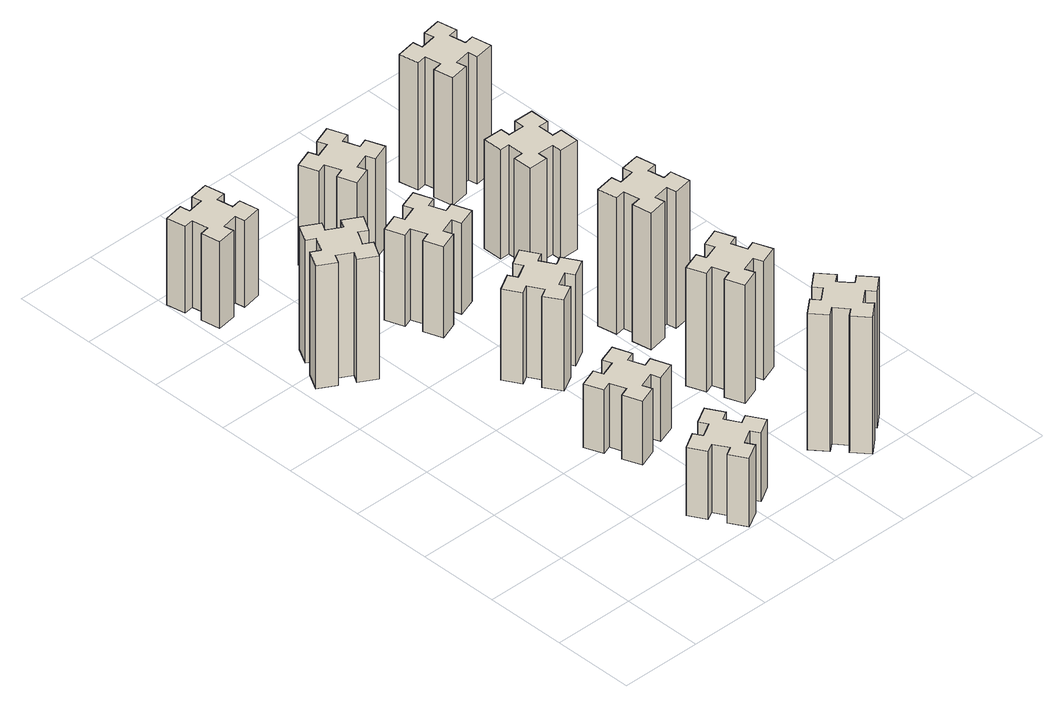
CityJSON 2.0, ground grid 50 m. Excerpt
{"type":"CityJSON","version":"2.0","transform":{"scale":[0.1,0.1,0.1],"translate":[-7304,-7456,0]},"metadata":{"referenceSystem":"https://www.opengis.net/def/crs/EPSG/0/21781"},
"CityObjects":{
"building1":{"type":"Building","attributes":{"class":"1000","function":"1000","usage":"1000","yearOfConstruction":2016,"roofType":"1000","measuredHeight":45,"storeysAboveGround":30,"storeysBelowGround":0},"geometry":[{"type":"Solid","lod":"1","boundaries":[[[[0,1,2,3,4,5,6,7,8,9,10,11,12,13,14,15,16,17,18,19]],[[17,16,20,21]],[[16,15,22,20]],[[15,14,23,22]],[[14,13,24,23]],[[13,12,25,24]],[[12,11,26,25]],[[11,10,27,26]],[[10,9,28,27]],[[9,8,29,28]],[[8,7,30,29]],[[7,6,31,30]],[[6,5,32,31]],[[5,4,33,32]],[[4,3,34,33]],[[3,2,35,34]],[[2,1,36,35]],[[1,0,37,36]],[[0,19,38,37]],[[19,18,39,38]],[[18,17,21,39]],[[24,25,26,27,28,29,30,31,32,33,34,35,36,37,38,39,21,20,22,23]]]]}]},
"building2":{"type":"Building","attributes":{"class":"1000","function":"1000","usage":"1000","yearOfConstruction":2016,"roofType":"1000","measuredHeight":81,"storeysAboveGround":30,"storeysBelowGround":0},"geometry":[{"type":"Solid","lod":"1","boundaries":[[[[40,41,42,43,44,45,46,47,48,49,50,51,52,53,54,55,56,57,58,59]],[[57,56,60,61]],[[56,55,62,60]],[[55,54,63,62]],[[54,53,64,63]],[[53,52,65,64]],[[52,51,66,65]],[[51,50,67,66]],[[50,49,68,67]],[[49,48,69,68]],[[48,47,70,69]],[[47,46,71,70]],[[46,45,72,71]],[[45,44,73,72]],[[44,43,74,73]],[[43,42,75,74]],[[42,41,76,75]],[[41,40,77,76]],[[40,59,78,77]],[[59,58,79,78]],[[58,57,61,79]],[[64,65,66,67,68,69,70,71,72,73,74,75,76,77,78,79,61,60,62,63]]]]}]},
"building3":{"type":"Building","attributes":{"class":"1000","function":"1000","usage":"1000","yearOfConstruction":2016,"roofType":"1000","measuredHeight":57,"storeysAboveGround":30,"storeysBelowGround":0},"geometry":[{"type":"Solid","lod":"1","boundaries":[[[[80,81,82,83,84,85,86,87,88,89,90,91,92,93,94,95,96,97,98,99]],[[97,96,100,101]],[[96,95,102,100]],[[95,94,103,102]],[[94,93,104,103]],[[93,92,105,104]],[[92,91,106,105]],[[91,90,107,106]],[[90,89,108,107]],[[89,88,109,108]],[[88,87,110,109]],[[87,86,111,110]],[[86,85,112,111]],[[85,84,113,112]],[[84,83,114,113]],[[83,82,115,114]],[[82,81,116,115]],[[81,80,117,116]],[[80,99,118,117]],[[99,98,119,118]],[[98,97,101,119]],[[104,105,106,107,108,109,110,111,112,113,114,115,116,117,118,119,101,100,102,103]]]]}]},
"building4":{"type":"Building","attributes":{"class":"1000","function":"1000","usage":"1000","yearOfConstruction":2016,"roofType":"1000","measuredHeight":42,"storeysAboveGround":30,"storeysBelowGround":0},"geometry":[{"type":"Solid","lod":"1","boundaries":[[[[120,121,122,123,124,125,126,127,128,129,130,131,132,133,134,135,136,137,138,139]],[[137,136,140,141]],[[136,135,142,140]],[[135,134,143,142]],[[134,133,144,143]],[[133,132,145,144]],[[132,131,146,145]],[[131,130,147,146]],[[130,129,148,147]],[[129,128,149,148]],[[128,127,150,149]],[[127,126,151,150]],[[126,125,152,151]],[[125,124,153,152]],[[124,123,154,153]],[[123,122,155,154]],[[122,121,156,155]],[[121,120,157,156]],[[120,139,158,157]],[[139,138,159,158]],[[138,137,141,159]],[[144,145,146,147,148,149,150,151,152,153,154,155,156,157,158,159,141,140,142,143]]]]}]},
"building5":{"type":"Building","attributes":{"class":"1000","function":"1000","usage":"1000","yearOfConstruction":2016,"roofType":"1000","measuredHeight":60,"storeysAboveGround":30,"storeysBelowGround":0},"geometry":[{"type":"Solid","lod":"1","boundaries":[[[[160,161,162,163,164,165,166,167,168,169,170,171,172,173,174,175,176,177,178,179]],[[177,176,180,181]],[[176,175,182,180]],[[175,174,183,182]],[[174,173,184,183]],[[173,172,185,184]],[[172,171,186,185]],[[171,170,187,186]],[[170,169,188,187]],[[169,168,189,188]],[[168,167,190,189]],[[167,166,191,190]],[[166,165,192,191]],[[165,164,193,192]],[[164,163,194,193]],[[163,162,195,194]],[[162,161,196,195]],[[161,160,197,196]],[[160,179,198,197]],[[179,178,199,198]],[[178,177,181,199]],[[184,185,186,187,188,189,190,191,192,193,194,195,196,197,198,199,181,180,182,183]]]]}]},
"building6":{"type":"Building","attributes":{"class":"1000","function":"1000","usage":"1000","yearOfConstruction":2016,"roofType":"1000","measuredHeight":60,"storeysAboveGround":30,"storeysBelowGround":0},"geometry":[{"type":"Solid","lod":"1","boundaries":[[[[200,201,202,203,204,205,206,207,208,209,210,211,212,213,214,215,216,217,218,219]],[[217,216,220,221]],[[216,215,222,220]],[[215,214,223,222]],[[214,213,224,223]],[[213,212,225,224]],[[212,211,226,225]],[[211,210,227,226]],[[210,209,228,227]],[[209,208,229,228]],[[208,207,230,229]],[[207,206,231,230]],[[206,205,232,231]],[[205,204,233,232]],[[204,203,234,233]],[[203,202,235,234]],[[202,201,236,235]],[[201,200,237,236]],[[200,219,238,237]],[[219,218,239,238]],[[218,217,221,239]],[[224,225,226,227,228,229,230,231,232,233,234,235,236,237,238,239,221,220,222,223]]]]}]},
"building7":{"type":"Building","attributes":{"class":"1000","function":"1000","usage":"1000","yearOfConstruction":2016,"roofType":"1000","measuredHeight":90,"storeysAboveGround":30,"storeysBelowGround":0},"geometry":[{"type":"Solid","lod":"1","boundaries":[[[[240,241,242,243,244,245,246,247,248,249,250,251,252,253,254,255,256,257,258,259]],[[257,256,260,261]],[[256,255,262,260]],[[255,254,263,262]],[[254,253,264,263]],[[253,252,265,264]],[[252,251,266,265]],[[251,250,267,266]],[[250,249,268,267]],[[249,248,269,268]],[[248,247,270,269]],[[247,246,271,270]],[[246,245,272,271]],[[245,244,273,272]],[[244,243,274,273]],[[243,242,275,274]],[[242,241,276,275]],[[241,240,277,276]],[[240,259,278,277]],[[259,258,279,278]],[[258,257,261,279]],[[264,265,266,267,268,269,270,271,272,273,274,275,276,277,278,279,261,260,262,263]]]]}]},
"building8":{"type":"Building","attributes":{"class":"1000","function":"1000","usage":"1000","yearOfConstruction":2016,"roofType":"1000","measuredHeight":66,"storeysAboveGround":30,"storeysBelowGround":0},"geometry":[{"type":"Solid","lod":"1","boundaries":[[[[280,281,282,283,284,285,286,287,288,289,290,291,292,293,294,295,296,297,298,299]],[[297,296,300,301]],[[296,295,302,300]],[[295,294,303,302]],[[294,293,304,303]],[[293,292,305,304]],[[292,291,306,305]],[[291,290,307,306]],[[290,289,308,307]],[[289,288,309,308]],[[288,287,310,309]],[[287,286,311,310]],[[286,285,312,311]],[[285,284,313,312]],[[284,283,314,313]],[[283,282,315,314]],[[282,281,316,315]],[[281,280,317,316]],[[280,299,318,317]],[[299,298,319,318]],[[298,297,301,319]],[[304,305,306,307,308,309,310,311,312,313,314,315,316,317,318,319,301,300,302,303]]]]}]},
"building9":{"type":"Building","attributes":{"class":"1000","function":"1000","usage":"1000","yearOfConstruction":2016,"roofType":"1000","measuredHeight":78,"storeysAboveGround":30,"storeysBelowGround":0},"geometry":[{"type":"Solid","lod":"1","boundaries":[[[[320,321,322,323,324,325,326,327,328,329,330,331,332,333,334,335,336,337,338,339]],[[337,336,340,341]],[[336,335,342,340]],[[335,334,343,342]],[[334,333,344,343]],[[333,332,345,344]],[[332,331,346,345]],[[331,330,347,346]],[[330,329,348,347]],[[329,328,349,348]],[[328,327,350,349]],[[327,326,351,350]],[[326,325,352,351]],[[325,324,353,352]],[[324,323,354,353]],[[323,322,355,354]],[[322,321,356,355]],[[321,320,357,356]],[[320,339,358,357]],[[339,338,359,358]],[[338,337,341,359]],[[344,345,346,347,348,349,350,351,352,353,354,355,356,357,358,359,341,340,342,343]]]]}]},
"building10":{"type":"Building","attributes":{"class":"1000","function":"1000","usage":"1000","yearOfConstruction":2016,"roofType":"1000","measuredHeight":90,"storeysAboveGround":30,"storeysBelowGround":0},"geometry":[{"type":"Solid","lod":"1","boundaries":[[[[360,361,362,363,364,365,366,367,368,369,370,371,372,373,374,375,376,377,378,379]],[[377,376,380,381]],[[376,375,382,380]],[[375,374,383,382]],[[374,373,384,383]],[[373,372,385,384]],[[372,371,386,385]],[[371,370,387,386]],[[370,369,388,387]],[[369,368,389,388]],[[368,367,390,389]],[[367,366,391,390]],[[366,365,392,391]],[[365,364,393,392]],[[364,363,394,393]],[[363,362,395,394]],[[362,361,396,395]],[[361,360,397,396]],[[360,379,398,397]],[[379,378,399,398]],[[378,377,381,399]],[[384,385,386,387,388,389,390,391,392,393,394,395,396,397,398,399,381,380,382,383]]]]}]},
"building11":{"type":"Building","attributes":{"class":"1000","function":"1000","usage":"1000","yearOfConstruction":2016,"roofType":"1000","measuredHeight":72,"storeysAboveGround":30,"storeysBelowGround":0},"geometry":[{"type":"Solid","lod":"1","boundaries":[[[[400,401,402,403,404,405,406,407,408,409,410,411,412,413,414,415,416,417,418,419]],[[417,416,420,421]],[[416,415,422,420]],[[415,414,423,422]],[[414,413,424,423]],[[413,412,425,424]],[[412,411,426,425]],[[411,410,427,426]],[[410,409,428,427]],[[409,408,429,428]],[[408,407,430,429]],[[407,406,431,430]],[[406,405,432,431]],[[405,404,433,432]],[[404,403,434,433]],[[403,402,435,434]],[[402,401,436,435]],[[401,400,437,436]],[[400,419,438,437]],[[419,418,439,438]],[[418,417,421,439]],[[424,425,426,427,428,429,430,431,432,433,434,435,436,437,438,439,421,420,422,423]]]]}]},
"building12":{"type":"Building","attributes":{"class":"1000","function":"1000","usage":"1000","yearOfConstruction":2016,"roofType":"1000","measuredHeight":84,"storeysAboveGround":30,"storeysBelowGround":0},"geometry":[{"type":"Solid","lod":"1","boundaries":[[[[440,441,442,443,444,445,446,447,448,449,450,451,452,453,454,455,456,457,458,459]],[[457,456,460,461]],[[456,455,462,460]],[[455,454,463,462]],[[454,453,464,463]],[[453,452,465,464]],[[452,451,466,465]],[[451,450,467,466]],[[450,449,468,467]],[[449,448,469,468]],[[448,447,470,469]],[[447,446,471,470]],[[446,445,472,471]],[[445,444,473,472]],[[444,443,474,473]],[[443,442,475,474]],[[442,441,476,475]],[[441,440,477,476]],[[440,459,478,477]],[[459,458,479,478]],[[458,457,461,479]],[[464,465,466,467,468,469,470,471,472,473,474,475,476,477,478,479,461,460,462,463]]]]}]}
},
"vertices":[
[825,234,0],[875,147,0],[823,117,0],[883,13,0],[987,73,0],[957,125,0],[1044,175,0],[1074,123,0],[1178,183,0],[1118,287,0],[1066,257,0],[1016,344,0],[1068,374,0],[1008,478,0],[904,418,0],[934,366,0],[847,316,0],[817,368,0],[713,308,0],[773,204,0],[847,316,450],[817,368,450],[934,366,450],[904,418,450],[1008,478,450],[1068,374,450],[1016,344,450],[1066,257,450],[1118,287,450],[1178,183,450],[1074,123,450],[1044,175,450],[957,125,450],[987,73,450],[883,13,450],[823,117,450],[875,147,450],[825,234,450],[773,204,450],[713,308,450],
[404,2536,0],[317,2586,0],[347,2638,0],[243,2698,0],[183,2594,0],[235,2564,0],[185,2477,0],[133,2507,0],[73,2403,0],[177,2343,0],[207,2395,0],[294,2345,0],[264,2293,0],[368,2233,0],[428,2337,0],[376,2367,0],[426,2454,0],[478,2424,0],[538,2528,0],[434,2588,0],[426,2454,810],[478,2424,810],[376,2367,810],[428,2337,810],[368,2233,810],[264,2293,810],[294,2345,810],[207,2395,810],[177,2343,810],[73,2403,810],[133,2507,810],[185,2477,810],[235,2564,810],[183,2594,810],[243,2698,810],[347,2638,810],[317,2586,810],[404,2536,810],[434,2588,810],[538,2528,810],
[88,3335,0],[106,3237,0],[47,3227,0],[67,3108,0],[186,3129,0],[175,3188,0],[274,3206,0],[284,3147,0],[402,3167,0],[381,3286,0],[322,3275,0],[305,3374,0],[364,3384,0],[343,3502,0],[225,3481,0],[235,3422,0],[137,3405,0],[127,3464,0],[8,3443,0],[29,3325,0],[137,3405,570],[127,3464,570],[235,3422,570],[225,3481,570],[343,3502,570],[364,3384,570],[305,3374,570],[322,3275,570],[381,3286,570],[402,3167,570],[284,3147,570],[274,3206,570],[175,3188,570],[186,3129,570],[67,3108,570],[47,3227,570],[106,3237,570],[88,3335,570],[29,3325,570],[8,3443,570],
[1066,976,0],[1032,1070,0],[1088,1090,0],[1047,1203,0],[934,1162,0],[955,1106,0],[861,1072,0],[840,1128,0],[727,1087,0],[769,974,0],[825,995,0],[859,901,0],[803,880,0],[844,767,0],[957,809,0],[936,865,0],[1030,899,0],[1050,843,0],[1163,884,0],[1122,997,0],[1030,899,420],[1050,843,420],[936,865,420],[957,809,420],[844,767,420],[803,880,420],[859,901,420],[825,995,420],[769,974,420],[727,1087,420],[840,1128,420],[861,1072,420],[955,1106,420],[934,1162,420],[1047,1203,420],[1088,1090,420],[1032,1070,420],[1066,976,420],[1122,997,420],[1163,884,420],
[1166,1737,0],[1116,1824,0],[1168,1854,0],[1108,1958,0],[1004,1898,0],[1034,1846,0],[947,1796,0],[917,1848,0],[813,1788,0],[873,1684,0],[925,1714,0],[975,1627,0],[923,1597,0],[983,1493,0],[1087,1553,0],[1057,1605,0],[1144,1655,0],[1174,1603,0],[1278,1663,0],[1218,1767,0],[1144,1655,600],[1174,1603,600],[1057,1605,600],[1087,1553,600],[983,1493,600],[923,1597,600],[975,1627,600],[925,1714,600],[873,1684,600],[813,1788,600],[917,1848,600],[947,1796,600],[1034,1846,600],[1004,1898,600],[1108,1958,600],[1168,1854,600],[1116,1824,600],[1166,1737,600],[1218,1767,600],[1278,1663,600],
[936,2345,0],[1030,2379,0],[1050,2323,0],[1163,2364,0],[1122,2477,0],[1066,2456,0],[1032,2550,0],[1088,2570,0],[1047,2683,0],[934,2642,0],[955,2586,0],[861,2552,0],[840,2608,0],[727,2567,0],[769,2454,0],[825,2475,0],[859,2381,0],[803,2360,0],[844,2247,0],[957,2289,0],[859,2381,600],[803,2360,600],[825,2475,600],[769,2454,600],[727,2567,600],[840,2608,600],[861,2552,600],[955,2586,600],[934,2642,600],[1047,2683,600],[1088,2570,600],[1032,2550,600],[1066,2456,600],[1122,2477,600],[1163,2364,600],[1050,2323,600],[1030,2379,600],[936,2345,600],[957,2289,600],[844,2247,600],
[1818,129,0],[1894,193,0],[1933,147,0],[2025,224,0],[1948,316,0],[1902,278,0],[1837,354,0],[1883,393,0],[1806,485,0],[1714,408,0],[1753,362,0],[1676,297,0],[1638,343,0],[1546,266,0],[1623,174,0],[1669,213,0],[1733,136,0],[1687,98,0],[1764,6,0],[1856,83,0],[1733,136,900],[1687,98,900],[1669,213,900],[1623,174,900],[1546,266,900],[1638,343,900],[1676,297,900],[1753,362,900],[1714,408,900],[1806,485,900],[1883,393,900],[1837,354,900],[1902,278,900],[1948,316,900],[2025,224,900],[1933,147,900],[1894,193,900],[1818,129,900],[1856,83,900],[1764,6,900],
[1066,3096,0],[1032,3190,0],[1088,3210,0],[1047,3323,0],[934,3282,0],[955,3226,0],[861,3192,0],[840,3248,0],[727,3207,0],[769,3094,0],[825,3115,0],[859,3021,0],[803,3000,0],[844,2887,0],[957,2929,0],[936,2985,0],[1030,3019,0],[1050,2963,0],[1163,3004,0],[1122,3117,0],[1030,3019,660],[1050,2963,660],[936,2985,660],[957,2929,660],[844,2887,660],[803,3000,660],[859,3021,660],[825,3115,660],[769,3094,660],[727,3207,660],[840,3248,660],[861,3192,660],[955,3226,660],[934,3282,660],[1047,3323,660],[1088,3210,660],[1032,3190,660],[1066,3096,660],[1122,3117,660],[1163,3004,660],
[1565,995,0],[1599,901,0],[1543,880,0],[1584,767,0],[1697,809,0],[1676,865,0],[1770,899,0],[1790,843,0],[1903,884,0],[1862,997,0],[1806,976,0],[1772,1070,0],[1828,1090,0],[1787,1203,0],[1674,1162,0],[1695,1106,0],[1601,1072,0],[1580,1128,0],[1467,1087,0],[1509,974,0],[1601,1072,780],[1580,1128,780],[1695,1106,780],[1674,1162,780],[1787,1203,780],[1828,1090,780],[1772,1070,780],[1806,976,780],[1862,997,780],[1903,884,780],[1790,843,780],[1770,899,780],[1676,865,780],[1697,809,780],[1584,767,780],[1543,880,780],[1599,901,780],[1565,995,780],[1509,974,780],[1467,1087,780],
[1715,1742,0],[1617,1725,0],[1607,1784,0],[1488,1763,0],[1509,1645,0],[1568,1655,0],[1586,1557,0],[1527,1547,0],[1547,1428,0],[1666,1449,0],[1655,1508,0],[1754,1526,0],[1764,1467,0],[1882,1487,0],[1861,1606,0],[1802,1595,0],[1785,1694,0],[1844,1704,0],[1823,1822,0],[1705,1801,0],[1785,1694,900],[1844,1704,900],[1802,1595,900],[1861,1606,900],[1882,1487,900],[1764,1467,900],[1754,1526,900],[1655,1508,900],[1666,1449,900],[1547,1428,900],[1527,1547,900],[1586,1557,900],[1568,1655,900],[1509,1645,900],[1488,1763,900],[1607,1784,900],[1617,1725,900],[1715,1742,900],[1705,1801,900],[1823,1822,900],
[1735,2575,0],[1635,2575,0],[1635,2635,0],[1515,2635,0],[1515,2515,0],[1575,2515,0],[1575,2415,0],[1515,2415,0],[1515,2295,0],[1635,2295,0],[1635,2355,0],[1735,2355,0],[1735,2295,0],[1855,2295,0],[1855,2415,0],[1795,2415,0],[1795,2515,0],[1855,2515,0],[1855,2635,0],[1735,2635,0],[1795,2515,720],[1855,2515,720],[1795,2415,720],[1855,2415,720],[1855,2295,720],[1735,2295,720],[1735,2355,720],[1635,2355,720],[1635,2295,720],[1515,2295,720],[1515,2415,720],[1575,2415,720],[1575,2515,720],[1515,2515,720],[1515,2635,720],[1635,2635,720],[1635,2575,720],[1735,2575,720],[1735,2635,720],[1855,2635,720],
[1902,3175,0],[1885,3274,0],[1944,3284,0],[1923,3402,0],[1805,3381,0],[1815,3322,0],[1717,3305,0],[1707,3364,0],[1588,3343,0],[1609,3225,0],[1668,3235,0],[1686,3137,0],[1627,3127,0],[1647,3008,0],[1766,3029,0],[1755,3088,0],[1854,3106,0],[1864,3047,0],[1982,3067,0],[1961,3186,0],[1854,3106,840],[1864,3047,840],[1755,3088,840],[1766,3029,840],[1647,3008,840],[1627,3127,840],[1686,3137,840],[1668,3235,840],[1609,3225,840],[1588,3343,840],[1707,3364,840],[1717,3305,840],[1815,3322,840],[1805,3381,840],[1923,3402,840],[1944,3284,840],[1885,3274,840],[1902,3175,840],[1961,3186,840],[1982,3067,840]
]}
